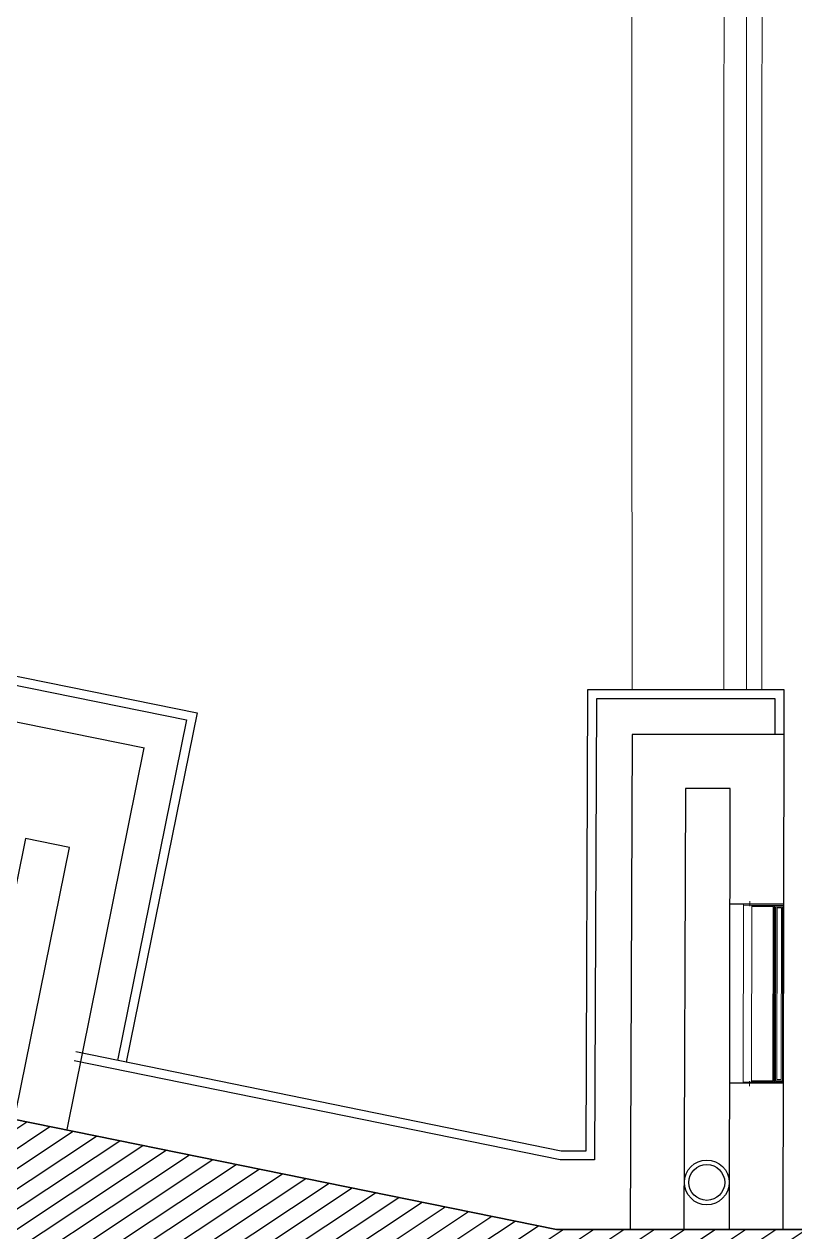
# Model space of a CAD drawing. Extents: x -678889171 to 586587, y -792238163 to 335485.
# Drawn here: x 65383 to 67105, y 45592 to 48289 of the extents above; entities that cross this region are included whole.
import ezdxf
from ezdxf.xclip import XClip

# ---------------------------------------------------------------- set-up
doc = ezdxf.new("R2010")
doc.units = 0
doc.header["$MEASUREMENT"] = 0
doc.header["$XCLIPFRAME"] = 2
doc.set_wipeout_variables(frame=1)
doc.linetypes.add('XR-A-col-910$0$ACAD_ISO10W100', pattern=[18, 12, -3, 0, -3])
doc.layers.get('0').update_dxf_attribs({"color": 8})
for name, color, linetype in [('XR-A-9TH-FLOOR$0$A-SITE-PATT', 252, 'Continuous'), ('XR-A-9TH-FLOOR$0$A-WALL', 252, 'Continuous'), ('XR-A-Access hatch$0$A-SITE-PATT', 252, 'Continuous'), ('XR-A-Access hatch$0$A-WALL', 252, 'Continuous'), ('XR-A-col-910$0$A-COLS', 252, 'Continuous'), ('XR-A-col-910$0$A-COLS-PATT', 252, 'Continuous'), ('XR-A-col-910$0$A-WALL-CENT', 252, 'XR-A-col-910$0$ACAD_ISO10W100'), ('XR-A-TYP 00(OUTER)$0$A-SEC-CLAD', 252, 'Continuous'), ('XR-A-TYP 00(OUTER)$0$A-SITE-PATT', 252, 'Continuous'), ('XR-A-TYP 00(OUTER)$0$A-WALL', 252, 'Continuous'), ('XR-A-TYP-4TH TO 10TH (OUTER)$0$A-DIM-IN', 252, 'Continuous'), ('XR-A-TYP-4TH TO 10TH (OUTER)$0$A-SEC-CLAD', 252, 'Continuous'), ('XR-A-TYP-4TH TO 10TH (OUTER)$0$A-WALL', 252, 'Continuous'), ('XR-balcony drain (Tower A)$0$A-SITE-PATT', 252, 'Continuous'), ('XR-CORE -A$0$A-WALL', 252, 'Continuous'), ('XR-drainage Riser (Tower A)$0$A-FLOR-OPEN', 252, 'Continuous')]:
    doc.layers.add(name, color=color, linetype=linetype)
for name, color, linetype, lineweight in [('XR-A-Access hatch$0$A-HCH-15', 252, 'Continuous', 15), ('XR-A-Access hatch$0$A-LIN-10', 252, 'Continuous', 9), ('XR-A-Access hatch$0$A-LIN-20', 252, 'Continuous', 20), ('XR-A-TYP 00(OUTER)$0$XR-A-TYP 00(OUTER)$0$xref units$0$A-ELEV-P1', 252, 'Continuous', 9), ('XR-A-TYP 00(OUTER)$0$XR-A-TYP 00(OUTER)$0$xref units$0$A-FLOR-HRAL-P2', 252, 'Continuous', 20), ('XR-A-TYP 01(OUTER)$0$xref units$0$A-ELEV-P1', 252, 'Continuous', 9)]:
    doc.layers.add(name, color=color, linetype=linetype, lineweight=lineweight)

# ---------------------------------------------------------------- blocks, each defined once
blk = doc.blocks.new('XR-A-col-910$0$core')
at = {"layer": 'XR-A-col-910$0$A-COLS-PATT'}
h = blk.add_hatch(dxfattribs=at)
h.set_pattern_fill('ANSI31', color=256, scale=300, angle=11.4764)
h.set_pattern_definition([(45, (-7e-12, -1e-12), (-26.516504, 26.516504), [])])
h.paths.add_polyline_path([(103374.7, 48333.1), (110388.4, 49757.1), (110298.9, 50198.1), (100892.6, 48288.4), (99650, 48288.4), (99650, 43803.5), (101922.3, 42187.6), (102096.2, 42432), (100050, 43887.2), (100050, 47838.4), (100937.8, 47838.4), (102904.9, 48237.7), (105109.8, 46669.7), (105312.7, 46955)])
at = {"layer": 'XR-A-col-910$0$A-COLS'}
for p, q in [((110298.9, 50198.1), (100892.6, 48288.4)), ((100892.6, 48288.4), (99650, 48288.4))]:
    blk.add_line(p, q, dxfattribs=at)
blk = doc.blocks.new('XR-A-col-910')
blk.add_line((68213, 32310.7, 0), (68213, 32310.7, 0))
at = {"layer": 'XR-A-col-910$0$A-WALL-CENT', "rotation": 348.5236005268783}
blk.add_blockref('XR-A-col-910$0$core', (-39109.7, 4826.1), dxfattribs=at)
blk = doc.blocks.new('XR-A-TYP 00(OUTER)')
at = {"layer": 'XR-A-TYP 00(OUTER)$0$A-SEC-CLAD'}
for p, q in [((69442.3, 33280.3), (69438.4, 32250.3)), ((69881.7, 33280.3), (69442.3, 33280.3)), ((69462.2, 33260.3), (69458.3, 32230.3)), ((69861.7, 33260.3), (69462.2, 33260.3)), ((69861.7, 33180.3), (69861.7, 33260.3)), ((69881.7, 33180.3), (69881.7, 33280.3)), ((69381.5, 32230.3), (68295.1, 32451.9)), ((69383.5, 32250.3), (68299.1, 32471.5)), ((69438.4, 32250.3), (69383.5, 32250.3)), ((69458.3, 32230.3), (69381.5, 32230.3))]:
    blk.add_line(p, q, dxfattribs=at)
at = {"layer": 'XR-A-TYP 00(OUTER)$0$A-SITE-PATT'}
blk.add_line((69832.4, 32075), (69541.4, 32075), dxfattribs=at)
at = {"layer": 'XR-A-TYP 00(OUTER)$0$A-WALL'}
for points in [[(69879.7, 32075), (69881.7, 33180.3), (69541.9, 33180.3), (69537.7, 32075)], [(69759.7, 32075.2), (69761.5, 33060.3), (69661.5, 33060.3), (69657.7, 32074.6)]]:
    blk.add_lwpolyline(points, dxfattribs=at)
at = {"layer": 'XR-A-TYP 00(OUTER)$0$XR-A-TYP 00(OUTER)$0$xref units$0$A-ELEV-P1'}
for points in [[(69832.3, 33280.3), (69832.4, 36077.4)], [(69541.9, 33280.3), (69541.6, 34075)], [(69832.4, 32075), (69832.4, 32076.2)]]:
    blk.add_lwpolyline(points, dxfattribs=at)
at = {"layer": 'XR-A-TYP 00(OUTER)$0$XR-A-TYP 00(OUTER)$0$xref units$0$A-FLOR-HRAL-P2'}
for points in [[(69747.4, 36077.4), (69747.3, 33280.3)], [(69797.3, 33280.3), (69797.4, 36077.4)]]:
    blk.add_lwpolyline(points, dxfattribs=at)
blk = doc.blocks.new('XR-drainage Riser (Tower A)')
at = {"layer": 'XR-drainage Riser (Tower A)$0$A-FLOR-OPEN'}
for radius in [50, 40]:
    blk.add_circle((69709, 32180.1), radius, dxfattribs=at)
blk = doc.blocks.new('XR-balcony drain (Tower A)')
at = {"layer": 'XR-balcony drain (Tower A)$0$A-SITE-PATT'}
blk.add_blockref('XR-drainage Riser (Tower A)', (0, 0), dxfattribs=at)
blk = doc.blocks.new('XR-A-TYP-4TH TO 10TH (OUTER)')
at = {"layer": 'XR-A-TYP-4TH TO 10TH (OUTER)$0$A-SEC-CLAD'}
for points in [[(67255.4, 33137.2), (67157.4, 33157.1), (67227.2, 33501.1), (68569.9, 33229), (68411.6, 32448.5)], [(67259.4, 33156.8), (67181, 33172.7), (67242.8, 33477.5), (68546.3, 33213.4), (68392, 32452.5)]]:
    blk.add_lwpolyline(points, dxfattribs=at)
at = {"layer": 'XR-A-TYP-4TH TO 10TH (OUTER)$0$A-WALL'}
blk.add_line((68284.5, 32928.5), (68186.5, 32948.4), dxfattribs=at)
for points in [[(68068.8, 32972.3), (67255.4, 33137.2), (67305.3, 33383.2), (68452, 33150.9)], [(68279.1, 32298.3), (68451.9, 33150.6)], [(68186.5, 32948.4), (68067.2, 32360.6), (68165.2, 32340.7), (68284.5, 32928.5)]]:
    blk.add_lwpolyline(points, dxfattribs=at)
at = {"layer": 'XR-A-TYP-4TH TO 10TH (OUTER)$0$A-DIM-IN'}
ref = blk.add_blockref('XR-A-TYP 00(OUTER)', (0, 0), dxfattribs=at)
XClip(ref).set_block_clipping_path([(19908.0302680896, -24395.0039034439), (141486.3941120692, 77630.6383366612)])
at = {"layer": 'XR-A-TYP-4TH TO 10TH (OUTER)$0$A-WALL'}
blk.add_blockref('XR-balcony drain (Tower A)', (0, 0), dxfattribs=at)
blk = doc.blocks.new('XR-A-TYP 01(OUTER)')
at = {"layer": 'XR-A-TYP 01(OUTER)$0$xref units$0$A-ELEV-P1'}
blk.add_lwpolyline([(69541.6, 34075), (69537, 49313.3)], dxfattribs=at)
blk = doc.blocks.new('*U1592')
at = {"layer": 'XR-A-Access hatch$0$A-HCH-15'}
for p, q in [((3708.8, 1778.7), (3710.8, 1778.7)), ((3708.8, 1776.2), (3710.8, 1776.2)), ((3930.8, 1778.7), (3928.8, 1778.7)), ((3930.8, 1776.2), (3928.8, 1776.2))]:
    blk.add_line(p, q, dxfattribs=at)
at = {"layer": 'XR-A-Access hatch$0$A-LIN-10'}
for p, q in [((3622.3, 1866.2), (4017.3, 1866.2)), ((3625.3, 1847.7), (4014.3, 1847.7)), ((3642.8, 1800.2), (3996.8, 1800.2)), ((3642.8, 1797.7), (3996.8, 1797.7)), ((3642.8, 1796.2), (3996.8, 1796.2)), ((3642.8, 1793.7), (3996.8, 1793.7))]:
    blk.add_line(p, q, dxfattribs=at)
at = {"layer": 'XR-A-Access hatch$0$A-LIN-20'}
for p, q in [((3624.5, 1852.2), (3613.1, 1852.2)), ((3622.8, 1797.7), (3622.8, 1847.7)), ((3622.8, 1847.7), (3625.3, 1847.7)), ((3625.3, 1847.7), (3625.3, 1800.2)), ((4014.3, 1847.7), (4014.3, 1800.2)), ((4016.8, 1847.7), (4014.3, 1847.7)), ((4015.1, 1852.2), (4026.6, 1852.2)), ((4016.8, 1797.7), (4016.8, 1847.7)), ((3642.8, 1797.7), (3622.8, 1797.7)), ((3622.8, 1796.2), (3622.8, 1776.2)), ((3642.8, 1796.2), (3622.8, 1796.2)), ((3625.3, 1800.2), (3642.8, 1800.2)), ((3625.3, 1776.2), (3625.3, 1793.7)), ((3625.3, 1793.7), (3642.8, 1793.7)), ((3628.2, 1791.2), (4011.4, 1791.2)), ((3628.2, 1791.2), (3628.2, 1781.2)), ((3628.2, 1781.2), (4011.4, 1781.2)), ((3642.8, 1800.2), (3642.8, 1797.7)), ((3642.8, 1793.7), (3642.8, 1796.2)), ((4014.3, 1800.2), (3996.8, 1800.2)), ((3996.8, 1800.2), (3996.8, 1797.7)), ((3996.8, 1797.7), (4016.8, 1797.7)), ((3996.8, 1796.2), (4016.8, 1796.2)), ((3996.8, 1793.7), (3996.8, 1796.2)), ((4014.3, 1793.7), (3996.8, 1793.7)), ((4011.4, 1791.2), (4011.4, 1781.2)), ((4014.3, 1776.2), (4014.3, 1793.7)), ((4016.8, 1796.2), (4016.8, 1776.2)), ((3622.8, 1776.2), (3625.3, 1776.2)), ((3708.8, 1778.7), (3625.8, 1778.7)), ((3625.8, 1776.2), (3625.8, 1778.7)), ((3708.8, 1776.2), (3625.8, 1776.2)), ((3708.8, 1776.2), (3708.8, 1778.7)), ((3928.8, 1778.7), (3710.8, 1778.7)), ((3710.8, 1776.2), (3710.8, 1778.7)), ((3928.8, 1776.2), (3710.8, 1776.2)), ((3928.8, 1776.2), (3928.8, 1778.7)), ((3930.8, 1778.7), (4013.8, 1778.7)), ((3930.8, 1776.2), (3930.8, 1778.7)), ((3930.8, 1776.2), (4013.8, 1776.2)), ((4013.8, 1776.2), (4013.8, 1778.7)), ((4016.8, 1776.2), (4014.3, 1776.2))]:
    blk.add_line(p, q, dxfattribs=at)
for points in [[(3622.3, 1776.2), (3622.3, 1866.2), (3619.8, 1866.2), (3619.8, 1776.2)], [(4017.3, 1776.2), (4017.3, 1866.2), (4019.8, 1866.2), (4019.8, 1776.2)]]:
    blk.add_lwpolyline(points, close=True, dxfattribs=at)
blk = doc.blocks.new('XR-A-Access hatch')
at = {"layer": 'XR-A-Access hatch$0$A-SITE-PATT', "rotation": 89.89624866162299}
blk.add_blockref('*U1592', (71649.9, 28778.5), dxfattribs=at)
at = {"layer": 'XR-A-Access hatch$0$A-WALL'}
for p, q in [((69881, 32801.5), (69761, 32801.7)), ((69880.3, 32401.5), (69760.3, 32401.7))]:
    blk.add_line(p, q, dxfattribs=at)

msp = doc.modelspace()

# ---------------------------------------------------------------- linework, layer by layer
at = {"layer": 'XR-CORE -A$0$A-WALL'}
for p, q in [((65355.2, 45844.4), (66573, 45597.1)), ((66573, 45597.1), (78239.6, 45597.1))]:
    msp.add_line(p, q, dxfattribs=at)
msp.add_lwpolyline([(76171.2, 45597.1), (66587.4, 45597.1)], dxfattribs=at)

# ---------------------------------------------------------------- block references
at = {"layer": 'XR-A-9TH-FLOOR$0$A-SITE-PATT'}
for name in ['XR-A-TYP-4TH TO 10TH (OUTER)', 'XR-A-TYP 01(OUTER)']:
    msp.add_blockref(name, (-2800.4, 13522.1), dxfattribs=at)
at = {"layer": 'XR-A-9TH-FLOOR$0$A-WALL'}
msp.add_blockref('XR-A-col-910', (-2800.4, 13522.1), dxfattribs=at)

# ---------------------------------------------------------------- next in the draw order: block references
msp.add_blockref('XR-A-Access hatch', (-2800.4, 13522.1), dxfattribs=at)

doc.saveas('drawing.dxf')
